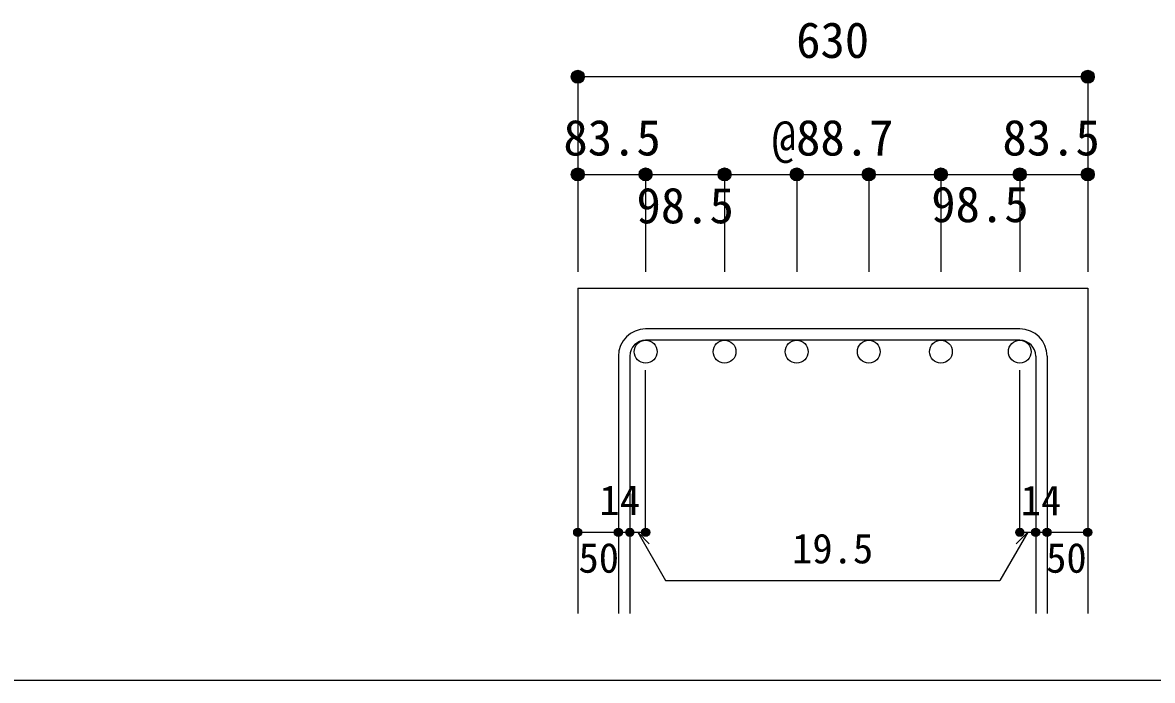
# Model space of a CAD drawing. Units: millimetres at full size, sheet at 1:20; details may follow other scales. Extents: x -3982 to 3969, y -2797 to 2801.
# Drawn here: x -628 to 761, y -2797 to -1988 of the extents above; entities that cross this region are included whole.
import ezdxf
from ezdxf.enums import TextEntityAlignment as Align

# ---------------------------------------------------------------- set-up
doc = ezdxf.new("R2010")
doc.units = ezdxf.units.MM
doc.header["$LTSCALE"] = 20
doc.header["$PDMODE"] = 32
doc.header["$PDSIZE"] = 10
for name, color, linetype in [('6-1_躯体線', 2, 'Continuous'), ('6-5_梁主筋', 7, 'Continuous'), ('6-6_S.T.P.', 7, 'Continuous'), ('6-D_寸法', 4, 'Continuous'), ('F-0_枠', 6, 'Continuous')]:
    doc.layers.add(name, color=color, linetype=linetype)
doc.styles.add('ＭＳ ゴシック', font='')
doc.styles.get('ＭＳ ゴシック').set_extended_font_data('MS Gothic')

msp = doc.modelspace()

# ---------------------------------------------------------------- linework, layer by layer
at = {"layer": '6-1_躯体線'}
for p, q in [((54.79, -2314.67), (681.79, -2314.67)), ((54.79, -2314.67), (54.79, -2714.67)), ((681.79, -2314.67), (681.79, -2714.67))]:
    msp.add_line(p, q, dxfattribs=at)
at = {"layer": '6-5_梁主筋', "color": 3}
for centre in [(138.29, -2392.67), (235.29, -2392.67), (323.96, -2392.67), (412.62, -2392.67), (501.29, -2392.67), (598.29, -2392.67)]:
    msp.add_circle(centre, 14, dxfattribs=at)
at = {"layer": '6-6_S.T.P.'}
for p, q in [((598.29, -2364.67), (138.29, -2364.67)), ((598.29, -2378.67), (138.29, -2378.67)), ((104.79, -2398.17), (104.79, -2714.67)), ((118.79, -2398.17), (118.79, -2714.67)), ((617.79, -2398.17), (617.79, -2714.67)), ((631.79, -2398.17), (631.79, -2714.67))]:
    msp.add_line(p, q, dxfattribs=at)
for centre, radius, start, end in [((138.29, -2398.17), 33.5, 90, 180), ((598.29, -2398.17), 33.5, 0, 90), ((138.29, -2398.17), 19.5, 90, 180), ((598.29, -2398.17), 19.5, 0, 90)]:
    msp.add_arc(centre, radius, start, end, dxfattribs=at)
at = {"layer": '6-D_寸法'}
for p, q in [((681.79, -2054.67), (54.79, -2054.67)), ((54.79, -2054.67), (54.79, -2174.67)), ((681.79, -2054.67), (54.79, -2054.67)), ((681.79, -2054.67), (681.79, -2174.67)), ((54.79, -2174.67), (54.79, -2294.67)), ((54.79, -2174.67), (598.29, -2174.67)), ((138.29, -2174.67), (138.29, -2294.67)), ((138.29, -2174.67), (235.29, -2174.67)), ((235.29, -2174.67), (235.29, -2294.67)), ((323.96, -2174.67), (323.96, -2294.67)), ((412.62, -2174.67), (412.62, -2294.67)), ((501.29, -2174.67), (501.29, -2294.67)), ((598.29, -2174.67), (598.29, -2294.67)), ((598.29, -2174.67), (681.79, -2174.67)), ((681.79, -2174.67), (681.79, -2294.67)), ((598.29, -2614.67), (598.29, -2415.34)), ((54.79, -2614.67), (104.79, -2614.67)), ((128.54, -2614.67), (162.76, -2673.95)), ((128.54, -2614.67), (142.68, -2628.81)), ((608.04, -2614.67), (573.82, -2673.95)), ((608.04, -2614.67), (593.9, -2628.81)), ((598.29, -2614.67), (681.79, -2614.67)), ((617.79, -2614.67), (631.79, -2614.67)), ((162.76, -2673.95), (573.82, -2673.95))]:
    msp.add_line(p, q, dxfattribs=at)
for points in [[(681.79, -2054.67), (681.79, -2174.67), (681.79, -2294.67)], [(235.29, -2174.67), (323.96, -2174.67), (412.62, -2174.67), (501.29, -2174.67), (598.29, -2174.67)], [(104.79, -2614.67), (138.29, -2614.67), (138.29, -2415.34)]]:
    msp.add_lwpolyline(points, dxfattribs=at)
for centre, radius in [((54.79, -2054.67), 8), ((54.79, -2054.67), 7.2), ((54.79, -2054.67), 6.4), ((54.79, -2054.67), 5.6), ((54.79, -2054.67), 4.8), ((54.79, -2054.67), 4), ((54.79, -2054.67), 3.2), ((54.79, -2054.67), 2.4), ((54.79, -2054.67), 1.6), ((54.79, -2054.67), 0.8), ((681.79, -2054.67), 8), ((681.79, -2054.67), 7.2), ((681.79, -2054.67), 6.4), ((681.79, -2054.67), 5.6), ((681.79, -2054.67), 4.8), ((681.79, -2054.67), 4), ((681.79, -2054.67), 3.2), ((681.79, -2054.67), 2.4), ((681.79, -2054.67), 1.6), ((681.79, -2054.67), 0.8), ((54.79, -2174.67), 8), ((138.29, -2174.67), 8), ((235.29, -2174.67), 8), ((323.96, -2174.67), 8), ((412.62, -2174.67), 8), ((501.29, -2174.67), 8), ((598.29, -2174.67), 8), ((681.79, -2174.67), 8), ((54.79, -2174.67), 7.2), ((54.79, -2174.67), 6.4), ((54.79, -2174.67), 5.6), ((54.79, -2174.67), 4.8), ((54.79, -2174.67), 4), ((54.79, -2174.67), 3.2), ((54.79, -2174.67), 2.4), ((54.79, -2174.67), 1.6), ((54.79, -2174.67), 0.8), ((138.29, -2174.67), 7.2), ((138.29, -2174.67), 6.4), ((138.29, -2174.67), 5.6), ((138.29, -2174.67), 4.8), ((138.29, -2174.67), 4), ((138.29, -2174.67), 3.2), ((138.29, -2174.67), 2.4), ((138.29, -2174.67), 1.6), ((138.29, -2174.67), 0.8), ((235.29, -2174.67), 7.2), ((235.29, -2174.67), 6.4), ((235.29, -2174.67), 5.6), ((235.29, -2174.67), 4.8), ((235.29, -2174.67), 4), ((235.29, -2174.67), 3.2), ((235.29, -2174.67), 2.4), ((235.29, -2174.67), 1.6), ((235.29, -2174.67), 0.8), ((323.96, -2174.67), 7.2), ((323.96, -2174.67), 6.4), ((323.96, -2174.67), 5.6), ((323.96, -2174.67), 4.8), ((323.96, -2174.67), 4), ((323.96, -2174.67), 3.2), ((323.96, -2174.67), 2.4), ((323.96, -2174.67), 1.6), ((323.96, -2174.67), 0.8), ((412.62, -2174.67), 7.2), ((412.62, -2174.67), 6.4), ((412.62, -2174.67), 5.6), ((412.62, -2174.67), 4.8), ((412.62, -2174.67), 4), ((412.62, -2174.67), 3.2), ((412.62, -2174.67), 2.4), ((412.62, -2174.67), 1.6), ((412.62, -2174.67), 0.8), ((501.29, -2174.67), 7.2), ((501.29, -2174.67), 6.4), ((501.29, -2174.67), 5.6), ((501.29, -2174.67), 4.8), ((501.29, -2174.67), 4), ((501.29, -2174.67), 3.2), ((501.29, -2174.67), 2.4), ((501.29, -2174.67), 1.6), ((501.29, -2174.67), 0.8), ((598.29, -2174.67), 7.2), ((598.29, -2174.67), 6.4), ((598.29, -2174.67), 5.6), ((598.29, -2174.67), 4.8), ((598.29, -2174.67), 4), ((598.29, -2174.67), 3.2), ((598.29, -2174.67), 2.4), ((598.29, -2174.67), 1.6), ((598.29, -2174.67), 0.8), ((681.79, -2174.67), 7.2), ((681.79, -2174.67), 6.4), ((681.79, -2174.67), 5.6), ((681.79, -2174.67), 4.8), ((681.79, -2174.67), 4), ((681.79, -2174.67), 3.2), ((681.79, -2174.67), 2.4), ((681.79, -2174.67), 1.6), ((681.79, -2174.67), 0.8), ((54.79, -2614.67), 4), ((54.79, -2614.67), 3.6), ((104.79, -2614.67), 4), ((104.79, -2614.67), 3.6), ((118.79, -2614.67), 4), ((118.79, -2614.67), 3.6), ((138.29, -2614.67), 4), ((138.29, -2614.67), 3.6), ((598.29, -2614.67), 4), ((598.29, -2614.67), 3.6), ((617.79, -2614.67), 4), ((617.79, -2614.67), 3.6), ((631.79, -2614.67), 4), ((631.79, -2614.67), 3.6), ((681.79, -2614.67), 4), ((681.79, -2614.67), 3.6), ((54.79, -2614.67), 3.2), ((54.79, -2614.67), 2.8), ((54.79, -2614.67), 2.4), ((54.79, -2614.67), 2), ((54.79, -2614.67), 1.6), ((54.79, -2614.67), 1.2), ((54.79, -2614.67), 0.8), ((54.79, -2614.67), 0.4), ((104.79, -2614.67), 3.2), ((104.79, -2614.67), 2.8), ((104.79, -2614.67), 2.4), ((104.79, -2614.67), 2), ((104.79, -2614.67), 1.6), ((104.79, -2614.67), 1.2), ((104.79, -2614.67), 0.8), ((104.79, -2614.67), 0.4), ((118.79, -2614.67), 3.2), ((118.79, -2614.67), 2.8), ((118.79, -2614.67), 2.4), ((118.79, -2614.67), 2), ((118.79, -2614.67), 1.6), ((118.79, -2614.67), 1.2), ((118.79, -2614.67), 0.8), ((118.79, -2614.67), 0.4), ((138.29, -2614.67), 3.2), ((138.29, -2614.67), 2.8), ((138.29, -2614.67), 2.4), ((138.29, -2614.67), 2), ((138.29, -2614.67), 1.6), ((138.29, -2614.67), 1.2), ((138.29, -2614.67), 0.8), ((138.29, -2614.67), 0.4), ((598.29, -2614.67), 3.2), ((598.29, -2614.67), 2.8), ((598.29, -2614.67), 2.4), ((598.29, -2614.67), 2), ((598.29, -2614.67), 1.6), ((598.29, -2614.67), 1.2), ((598.29, -2614.67), 0.8), ((598.29, -2614.67), 0.4), ((617.79, -2614.67), 3.2), ((617.79, -2614.67), 2.8), ((617.79, -2614.67), 2.4), ((617.79, -2614.67), 2), ((617.79, -2614.67), 1.6), ((617.79, -2614.67), 1.2), ((617.79, -2614.67), 0.8), ((617.79, -2614.67), 0.4), ((631.79, -2614.67), 3.2), ((631.79, -2614.67), 2.8), ((631.79, -2614.67), 2.4), ((631.79, -2614.67), 2), ((631.79, -2614.67), 1.6), ((631.79, -2614.67), 1.2), ((631.79, -2614.67), 0.8), ((631.79, -2614.67), 0.4), ((681.79, -2614.67), 3.2), ((681.79, -2614.67), 2.8), ((681.79, -2614.67), 2.4), ((681.79, -2614.67), 2), ((681.79, -2614.67), 1.6), ((681.79, -2614.67), 1.2), ((681.79, -2614.67), 0.8), ((681.79, -2614.67), 0.4)]:
    msp.add_circle(centre, radius, dxfattribs=at)
at = {"layer": '6-D_寸法', "color": 7}
for p in [(54.79, -2054.67), (54.79, -2054.67), (681.79, -2054.67), (681.79, -2054.67), (54.79, -2174.67), (138.29, -2174.67), (235.29, -2174.67), (235.29, -2174.67), (323.96, -2174.67), (412.62, -2174.67), (501.29, -2174.67), (598.29, -2174.67), (598.29, -2174.67), (681.79, -2174.67), (54.79, -2614.67), (104.79, -2614.67), (118.79, -2614.67), (138.29, -2614.67), (598.29, -2614.67), (617.79, -2614.67), (631.79, -2614.67), (681.79, -2614.67)]:
    msp.add_point(p, dxfattribs=at)
at = {"layer": 'F-0_枠'}
msp.add_line((3969.4, -2796.83), (-3981.92, -2796.83), dxfattribs=at)

# ---------------------------------------------------------------- texts
at = {"layer": '6-D_寸法', "style": 'ＭＳ ゴシック'}
for s, height, p in [('630', 43.99, (323.29, -2044.67)), ('83.5', 43.99, (37.17, -2164.62)), ('@88.7', 43.99, (293.29, -2164.67)), ('83.5', 43.99, (576.94, -2164.62)), ('98.5', 43.99, (127.05, -2248.06)), ('98.5', 43.99, (489.42, -2246.61)), ('14', 36.66, (81.48, -2604.6)), ('14', 36.66, (599.4, -2604.67)), ('19.5', 36.66, (318.29, -2663.95)), ('50', 36.66, (55.68, -2675.44)), ('50', 36.66, (630.63, -2675.44))]:
    msp.add_text(s, height=height, dxfattribs=at).set_placement(p, align=Align.BOTTOM_LEFT)

doc.saveas('drawing.dxf')
